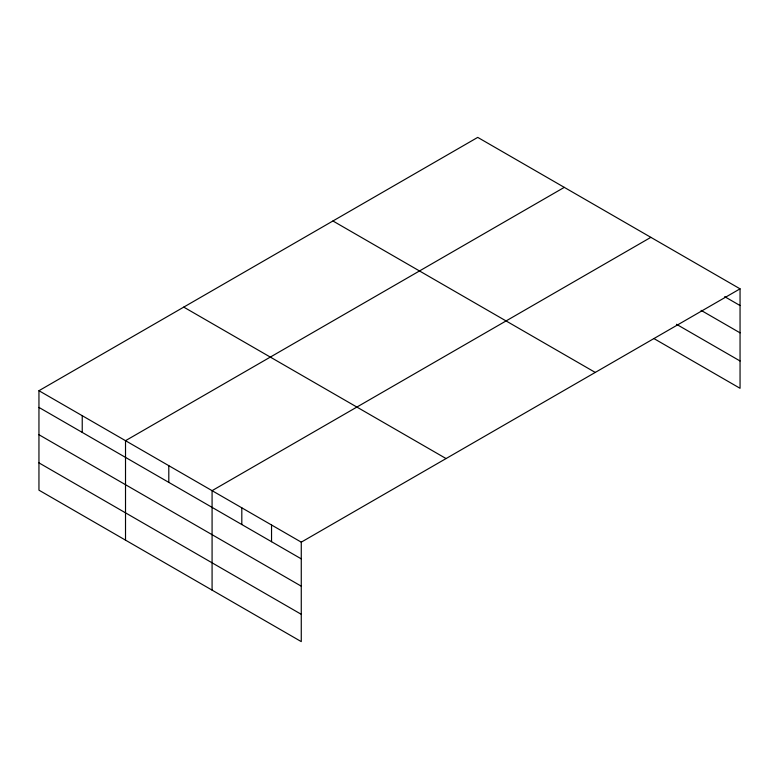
<?xml version="1.0" encoding="UTF-8"?>
<svg xmlns="http://www.w3.org/2000/svg" width="779" height="779" viewBox="0 0 779 779"><rect width="100%" height="100%" fill="white"/><g stroke="black" fill="none" stroke-linecap="round" stroke-linejoin="round"><path stroke-width="1.17" d="M740.05 288.834L477.731 137.386L38.95 390.707L38.95 490.166L301.269 641.614L301.269 542.155L740.05 288.834L740.05 388.293L653.932 338.573M564.298 187.359L125.516 440.69L125.516 540.149M650.864 237.342L212.083 490.663L212.083 590.122M724.674 296.663L740.05 305.543M701.09 310.354L740.05 332.847M676.493 324.288L740.05 360.979M332.935 220.983L595.253 372.43M183.747 307.111L446.065 458.558M38.95 390.707L301.269 542.155M38.95 407.417L301.269 558.864M38.95 434.721L301.269 586.178M38.95 462.862L301.269 614.31M271.54 524.997L271.54 541.697M241.811 507.83L241.811 524.54M168.8 465.676L168.8 482.386M82.233 415.694L82.233 432.403"/></g></svg>
